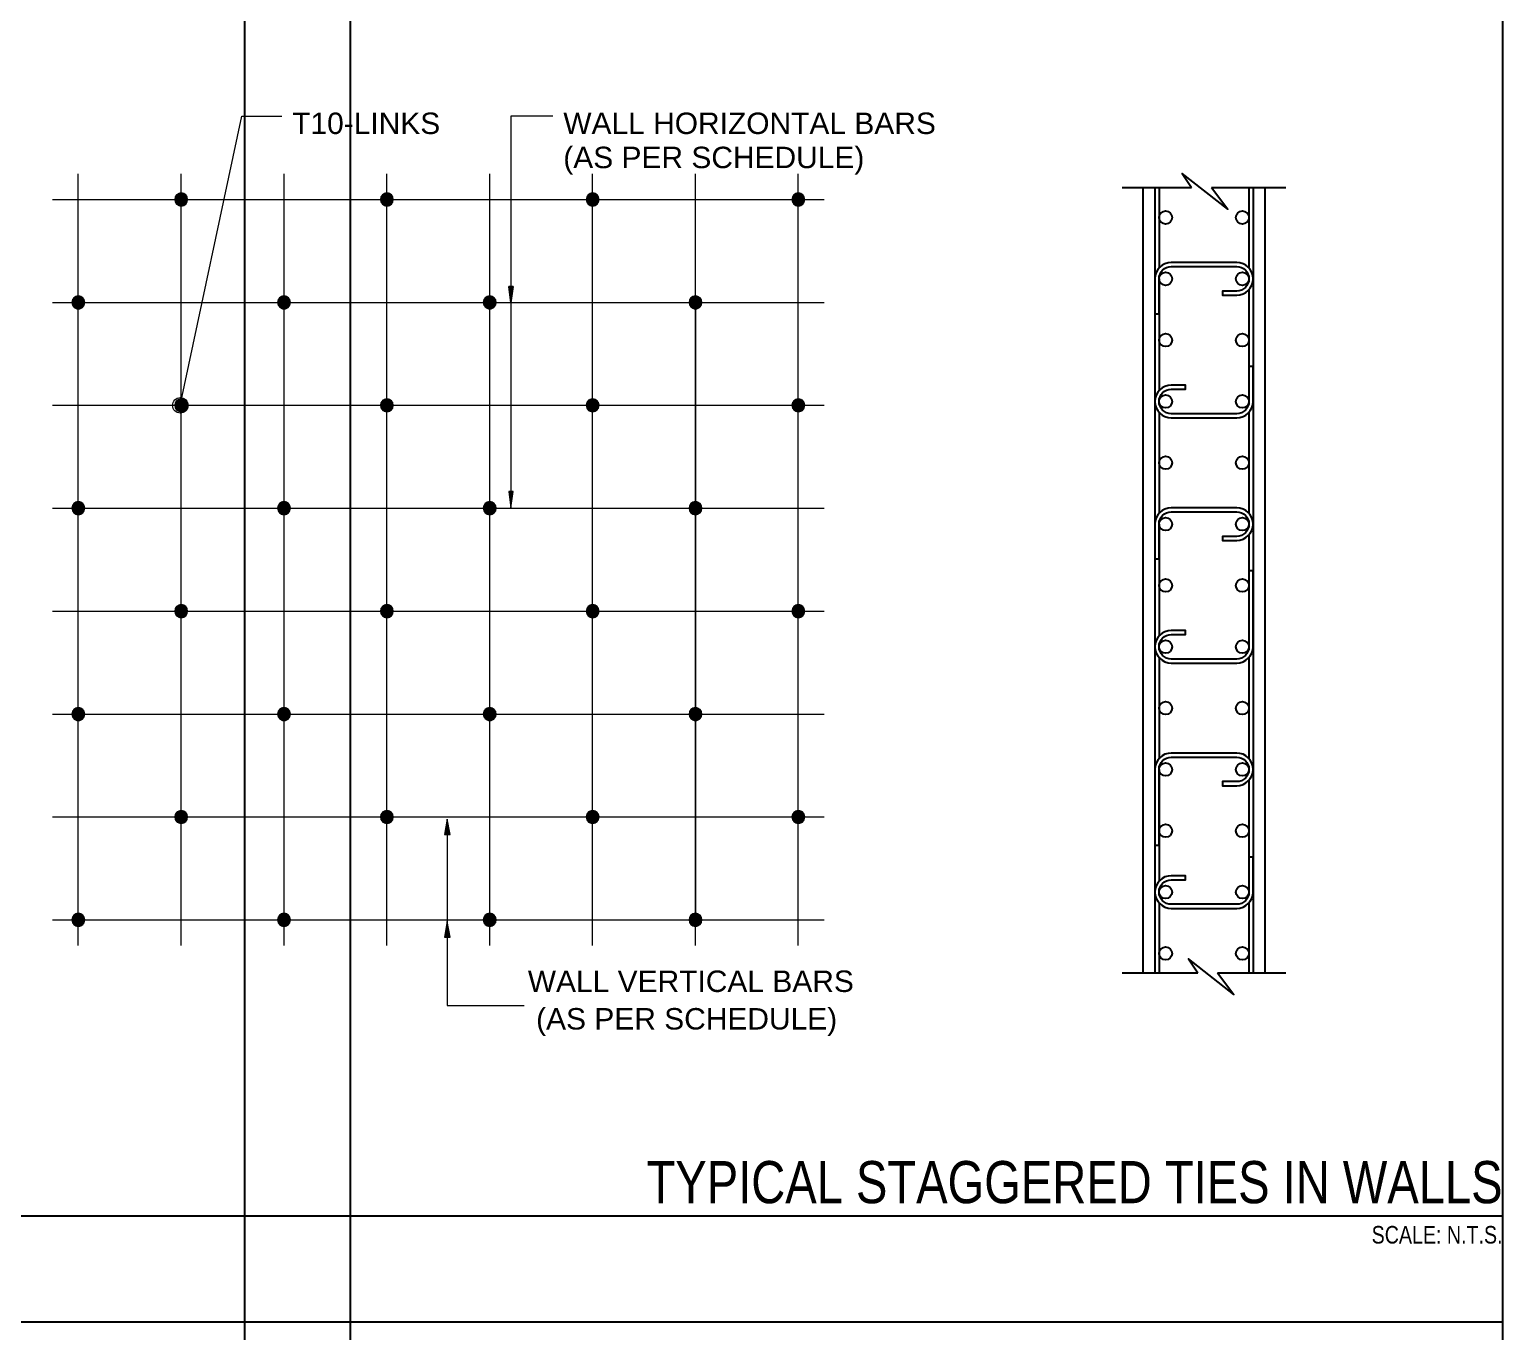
# Model space of a CAD drawing. Header units: millimetres. Extents: x 970 to 89875, y -16050 to 57314.
# Drawn here: x 69005 to 89875, y 2113 to 20550 of the extents above; entities that cross this region are included whole.
import ezdxf

# ---------------------------------------------------------------- set-up
doc = ezdxf.new("R2010")
doc.units = ezdxf.units.MM
doc.linetypes.add('HIDDEN2', pattern=[0.1875, 0.125, -0.0625])
for name, color, linetype, lineweight in [('Detail Items', 7, 'Continuous', 9), ('Text Notes', 7, 'Continuous', 9), ('Thin Lines', 7, 'Continuous', 9)]:
    doc.layers.add(name, color=color, linetype=linetype, lineweight=lineweight)
doc.layers.add('Lines', color=7, linetype='Continuous', lineweight=9, true_color=0x00a600)
doc.layers.add('NPLT-JLA', color=193, linetype='Continuous', plot=False)
for name, color, linetype in [('S-brkline-8', 8, 'Continuous'), ('S-col-hid', 12, 'HIDDEN2'), ('S-G-TEXT', 3, 'Continuous'), ('S-G-TITL', 7, 'Continuous'), ('S-G-TITLREF', 4, 'Continuous'), ('S-LINKS', 3, 'Continuous'), ('S-LOCI-REBAR-1', 4, 'Continuous')]:
    doc.layers.add(name, color=color, linetype=linetype)
doc.styles.add('ARIAL', font='arial.ttf', dxfattribs={"width": 0.8})
doc.styles.add('Arial_1', font='arial.ttf', dxfattribs={"height": 250})

# ---------------------------------------------------------------- blocks, each defined once
blk = doc.blocks.new('A$C5f1a55ea')
at = {"layer": 'Detail Items', "lineweight": 5}
for points in [[(20873, -4111), (20933, -4082), (20974, -4029), (20989, -3964), (20974, -3899), (20933, -3847), (20873, -3818), (20806, -3818), (20746, -3847), (20704, -3899), (20689, -3964), (20704, -4029), (20746, -4082), (20806, -4111)], [(25673, -4111), (25733, -4082), (25774, -4029), (25789, -3964), (25774, -3899), (25733, -3847), (25673, -3818), (25606, -3818), (25546, -3847), (25504, -3899), (25489, -3964), (25504, -4029), (25546, -4082), (25606, -4111)], [(30473, -4111), (30533, -4082), (30574, -4029), (30589, -3964), (30574, -3899), (30533, -3847), (30473, -3818), (30406, -3818), (30346, -3847), (30304, -3899), (30289, -3964), (30304, -4029), (30346, -4082), (30406, -4111)], [(35273, -4111), (35333, -4082), (35374, -4029), (35389, -3964), (35374, -3899), (35333, -3847), (35273, -3818), (35206, -3818), (35146, -3847), (35104, -3899), (35089, -3964), (35104, -4029), (35146, -4082), (35206, -4111)], [(28532, -6373), (28582, -5992), (28481, -5992)], [(18406, -6511), (18473, -6511), (18533, -6482), (18574, -6429), (18589, -6364), (18574, -6299), (18533, -6247), (18473, -6218), (18406, -6218), (18346, -6247), (18304, -6299), (18289, -6364), (18304, -6429), (18346, -6482)], [(23273, -6511), (23333, -6482), (23374, -6429), (23389, -6364), (23374, -6299), (23333, -6247), (23273, -6218), (23206, -6218), (23146, -6247), (23104, -6299), (23089, -6364), (23104, -6429), (23146, -6482), (23206, -6511)], [(28073, -6511), (28133, -6482), (28174, -6429), (28189, -6364), (28174, -6299), (28133, -6247), (28073, -6218), (28006, -6218), (27946, -6247), (27904, -6299), (27889, -6364), (27904, -6429), (27946, -6482), (28006, -6511)], [(32873, -6511), (32933, -6482), (32974, -6429), (32989, -6364), (32974, -6299), (32933, -6247), (32873, -6218), (32806, -6218), (32746, -6247), (32704, -6299), (32689, -6364), (32704, -6429), (32746, -6482), (32806, -6511)], [(20873, -8911), (20933, -8882), (20974, -8829), (20989, -8764), (20974, -8699), (20933, -8647), (20873, -8618), (20806, -8618), (20746, -8647), (20704, -8699), (20689, -8764), (20704, -8829), (20746, -8882), (20806, -8911)], [(25673, -8911), (25733, -8882), (25774, -8829), (25789, -8764), (25774, -8699), (25733, -8647), (25673, -8618), (25606, -8618), (25546, -8647), (25504, -8699), (25489, -8764), (25504, -8829), (25546, -8882), (25606, -8911)], [(30406, -8911), (30473, -8911), (30533, -8882), (30574, -8829), (30589, -8764), (30574, -8699), (30533, -8647), (30473, -8618), (30406, -8618), (30346, -8647), (30304, -8699), (30289, -8764), (30304, -8829), (30346, -8882)], [(35273, -8911), (35333, -8882), (35374, -8829), (35389, -8764), (35374, -8699), (35333, -8647), (35273, -8618), (35206, -8618), (35146, -8647), (35104, -8699), (35089, -8764), (35104, -8829), (35146, -8882), (35206, -8911)], [(28532, -11152), (28582, -10771), (28481, -10771)], [(18473, -11311), (18533, -11282), (18574, -11229), (18589, -11164), (18574, -11099), (18533, -11047), (18473, -11018), (18406, -11018), (18346, -11047), (18304, -11099), (18289, -11164), (18304, -11229), (18346, -11282), (18406, -11311)], [(23206, -11311), (23273, -11311), (23333, -11282), (23374, -11229), (23389, -11164), (23374, -11099), (23333, -11047), (23273, -11018), (23206, -11018), (23146, -11047), (23104, -11099), (23089, -11164), (23104, -11229), (23146, -11282)], [(28073, -11311), (28133, -11282), (28174, -11229), (28189, -11164), (28174, -11099), (28133, -11047), (28073, -11018), (28006, -11018), (27946, -11047), (27904, -11099), (27889, -11164), (27904, -11229), (27946, -11282), (28006, -11311)], [(32873, -11311), (32933, -11282), (32974, -11229), (32989, -11164), (32974, -11099), (32933, -11047), (32873, -11018), (32806, -11018), (32746, -11047), (32704, -11099), (32689, -11164), (32704, -11229), (32746, -11282), (32806, -11311)], [(20873, -13711), (20933, -13682), (20974, -13629), (20989, -13564), (20974, -13499), (20933, -13447), (20873, -13418), (20806, -13418), (20746, -13447), (20704, -13499), (20689, -13564), (20704, -13629), (20746, -13682), (20806, -13711)], [(25673, -13711), (25733, -13682), (25774, -13629), (25789, -13564), (25774, -13499), (25733, -13447), (25673, -13418), (25606, -13418), (25546, -13447), (25504, -13499), (25489, -13564), (25504, -13629), (25546, -13682), (25606, -13711)], [(30473, -13711), (30533, -13682), (30574, -13629), (30589, -13564), (30574, -13499), (30533, -13447), (30473, -13418), (30406, -13418), (30346, -13447), (30304, -13499), (30289, -13564), (30304, -13629), (30346, -13682), (30406, -13711)], [(35273, -13711), (35333, -13682), (35374, -13629), (35389, -13564), (35374, -13499), (35333, -13447), (35273, -13418), (35206, -13418), (35146, -13447), (35104, -13499), (35089, -13564), (35104, -13629), (35146, -13682), (35206, -13711)], [(18406, -16111), (18473, -16111), (18533, -16082), (18574, -16029), (18589, -15964), (18574, -15899), (18533, -15847), (18473, -15818), (18406, -15818), (18346, -15847), (18304, -15899), (18289, -15964), (18304, -16029), (18346, -16082)], [(23206, -16111), (23273, -16111), (23333, -16082), (23374, -16029), (23389, -15964), (23374, -15899), (23333, -15847), (23273, -15818), (23206, -15818), (23146, -15847), (23104, -15899), (23089, -15964), (23104, -16029), (23146, -16082)], [(28073, -16111), (28133, -16082), (28174, -16029), (28189, -15964), (28174, -15899), (28133, -15847), (28073, -15818), (28006, -15818), (27946, -15847), (27904, -15899), (27889, -15964), (27904, -16029), (27946, -16082), (28006, -16111)], [(32873, -16111), (32933, -16082), (32974, -16029), (32989, -15964), (32974, -15899), (32933, -15847), (32873, -15818), (32806, -15818), (32746, -15847), (32704, -15899), (32689, -15964), (32704, -16029), (32746, -16082), (32806, -16111)], [(20806, -18511), (20873, -18511), (20933, -18482), (20974, -18429), (20989, -18364), (20974, -18299), (20933, -18247), (20873, -18218), (20806, -18218), (20746, -18247), (20704, -18299), (20689, -18364), (20704, -18429), (20746, -18482)], [(25606, -18511), (25673, -18511), (25733, -18482), (25774, -18429), (25789, -18364), (25774, -18299), (25733, -18247), (25673, -18218), (25606, -18218), (25546, -18247), (25504, -18299), (25489, -18364), (25504, -18429), (25546, -18482)], [(27112, -18774), (27048, -18414), (26985, -18774)], [(30406, -18511), (30473, -18511), (30533, -18482), (30574, -18429), (30589, -18364), (30574, -18299), (30533, -18247), (30473, -18218), (30406, -18218), (30346, -18247), (30304, -18299), (30289, -18364), (30304, -18429), (30346, -18482)], [(35273, -18511), (35333, -18482), (35374, -18429), (35389, -18364), (35374, -18299), (35333, -18247), (35273, -18218), (35206, -18218), (35146, -18247), (35104, -18299), (35089, -18364), (35104, -18429), (35146, -18482), (35206, -18511)], [(18473, -20911), (18533, -20882), (18574, -20829), (18589, -20764), (18574, -20699), (18533, -20647), (18473, -20618), (18406, -20618), (18346, -20647), (18304, -20699), (18289, -20764), (18304, -20829), (18346, -20882), (18406, -20911)], [(23273, -20911), (23333, -20882), (23374, -20829), (23389, -20764), (23374, -20699), (23333, -20647), (23273, -20618), (23206, -20618), (23146, -20647), (23104, -20699), (23089, -20764), (23104, -20829), (23146, -20882), (23206, -20911)], [(28073, -20911), (28133, -20882), (28174, -20829), (28189, -20764), (28174, -20699), (28133, -20647), (28073, -20618), (28006, -20618), (27946, -20647), (27904, -20699), (27889, -20764), (27904, -20829), (27946, -20882), (28006, -20911)], [(32873, -20911), (32933, -20882), (32974, -20829), (32989, -20764), (32974, -20699), (32933, -20647), (32873, -20618), (32806, -20618), (32746, -20647), (32704, -20699), (32689, -20764), (32704, -20829), (32746, -20882), (32806, -20911)], [(27112, -21165), (27048, -20805), (26985, -21165)]]:
    blk.add_hatch(color=3, dxfattribs=at).paths.add_polyline_path(points)
at = {"layer": 'Lines', "color": 3, "lineweight": 5}
for p, q in [((20819, -8766), (22257, -2018)), ((22257, -2018), (23185, -2018)), ((29511, -2018), (28532, -2018)), ((28532, -2018), (28532, -11152)), ((18439, -6218), (18439, -3364)), ((20839, -3818), (20839, -3364)), ((23239, -6218), (23239, -3364)), ((25639, -3818), (25639, -3364)), ((28039, -6218), (28039, -3364)), ((30439, -3818), (30439, -3364)), ((32839, -6218), (32839, -3364)), ((35239, -3818), (35239, -3364)), ((17839, -3964), (20689, -3964)), ((20704, -3899), (20689, -3964)), ((20689, -3964), (20704, -4029)), ((20746, -3847), (20704, -3899)), ((20704, -4029), (20746, -4082)), ((20806, -3818), (20746, -3847)), ((20746, -4082), (20806, -4111)), ((20873, -3818), (20806, -3818)), ((20806, -4111), (20873, -4111)), ((20839, -8618), (20839, -4111)), ((20933, -3847), (20873, -3818)), ((20873, -4111), (20933, -4082)), ((20974, -3899), (20933, -3847)), ((20933, -4082), (20974, -4029)), ((20989, -3964), (20974, -3899)), ((20974, -4029), (20989, -3964)), ((20989, -3964), (25489, -3964)), ((25504, -3899), (25489, -3964)), ((25489, -3964), (25504, -4029)), ((25546, -3847), (25504, -3899)), ((25504, -4029), (25546, -4082)), ((25606, -3818), (25546, -3847)), ((25546, -4082), (25606, -4111)), ((25673, -3818), (25606, -3818)), ((25606, -4111), (25673, -4111)), ((25639, -8618), (25639, -4111)), ((25733, -3847), (25673, -3818)), ((25673, -4111), (25733, -4082)), ((25774, -3899), (25733, -3847)), ((25733, -4082), (25774, -4029)), ((25789, -3964), (25774, -3899)), ((25774, -4029), (25789, -3964)), ((25789, -3964), (30289, -3964)), ((30304, -3899), (30289, -3964)), ((30289, -3964), (30304, -4029)), ((30346, -3847), (30304, -3899)), ((30304, -4029), (30346, -4082)), ((30406, -3818), (30346, -3847)), ((30346, -4082), (30406, -4111)), ((30473, -3818), (30406, -3818)), ((30406, -4111), (30473, -4111)), ((30439, -8618), (30439, -4111)), ((30533, -3847), (30473, -3818)), ((30473, -4111), (30533, -4082)), ((30574, -3899), (30533, -3847)), ((30533, -4082), (30574, -4029)), ((30589, -3964), (30574, -3899)), ((30574, -4029), (30589, -3964)), ((30589, -3964), (35089, -3964)), ((35104, -3899), (35089, -3964)), ((35089, -3964), (35104, -4029)), ((35146, -3847), (35104, -3899)), ((35104, -4029), (35146, -4082)), ((35206, -3818), (35146, -3847)), ((35146, -4082), (35206, -4111)), ((35273, -3818), (35206, -3818)), ((35206, -4111), (35273, -4111)), ((35239, -8618), (35239, -4111)), ((35333, -3847), (35273, -3818)), ((35273, -4111), (35333, -4082)), ((35374, -3899), (35333, -3847)), ((35333, -4082), (35374, -4029)), ((35389, -3964), (35374, -3899)), ((35374, -4029), (35389, -3964)), ((35389, -3964), (35839, -3964)), ((28532, -6373), (28481, -5992)), ((28481, -5992), (28582, -5992)), ((28582, -5992), (28481, -5992)), ((28481, -5992), (28532, -6373)), ((28582, -5992), (28532, -6373)), ((28532, -6373), (28582, -5992)), ((17839, -6364), (18289, -6364)), ((18304, -6299), (18289, -6364)), ((18289, -6364), (18304, -6429)), ((18346, -6247), (18304, -6299)), ((18304, -6429), (18346, -6482)), ((18406, -6218), (18346, -6247)), ((18346, -6482), (18406, -6511)), ((18473, -6218), (18406, -6218)), ((18406, -6511), (18473, -6511)), ((18439, -11018), (18439, -6511)), ((18533, -6247), (18473, -6218)), ((18473, -6511), (18533, -6482)), ((18574, -6299), (18533, -6247)), ((18533, -6482), (18574, -6429)), ((18589, -6364), (18574, -6299)), ((18574, -6429), (18589, -6364)), ((18589, -6364), (23089, -6364)), ((23104, -6299), (23089, -6364)), ((23089, -6364), (23104, -6429)), ((23146, -6247), (23104, -6299)), ((23104, -6429), (23146, -6482)), ((23206, -6218), (23146, -6247)), ((23146, -6482), (23206, -6511)), ((23273, -6218), (23206, -6218)), ((23206, -6511), (23273, -6511)), ((23239, -11018), (23239, -6511)), ((23333, -6247), (23273, -6218)), ((23273, -6511), (23333, -6482)), ((23374, -6299), (23333, -6247)), ((23333, -6482), (23374, -6429)), ((23389, -6364), (23374, -6299)), ((23374, -6429), (23389, -6364)), ((23389, -6364), (27889, -6364)), ((27904, -6299), (27889, -6364)), ((27889, -6364), (27904, -6429)), ((27946, -6247), (27904, -6299)), ((27904, -6429), (27946, -6482)), ((28006, -6218), (27946, -6247)), ((27946, -6482), (28006, -6511)), ((28073, -6218), (28006, -6218)), ((28006, -6511), (28073, -6511)), ((28039, -11018), (28039, -6511)), ((28133, -6247), (28073, -6218)), ((28073, -6511), (28133, -6482)), ((28174, -6299), (28133, -6247)), ((28133, -6482), (28174, -6429)), ((28189, -6364), (28174, -6299)), ((28174, -6429), (28189, -6364)), ((28189, -6364), (32689, -6364)), ((32704, -6299), (32689, -6364)), ((32689, -6364), (32704, -6429)), ((32746, -6247), (32704, -6299)), ((32704, -6429), (32746, -6482)), ((32806, -6218), (32746, -6247)), ((32746, -6482), (32806, -6511)), ((32873, -6218), (32806, -6218)), ((32806, -6511), (32873, -6511)), ((32839, -6511), (32839, -11018)), ((32839, -11018), (32839, -6511)), ((32933, -6247), (32873, -6218)), ((32873, -6511), (32933, -6482)), ((32974, -6299), (32933, -6247)), ((32933, -6482), (32974, -6429)), ((32989, -6364), (32974, -6299)), ((32974, -6429), (32989, -6364)), ((32989, -6364), (35839, -6364)), ((17839, -8764), (20689, -8764)), ((20704, -8699), (20689, -8764)), ((20689, -8764), (20704, -8829)), ((20746, -8647), (20704, -8699)), ((20704, -8829), (20746, -8882)), ((20806, -8618), (20746, -8647)), ((20746, -8882), (20806, -8911)), ((20873, -8618), (20806, -8618)), ((20806, -8911), (20873, -8911)), ((20839, -13418), (20839, -8911)), ((20933, -8647), (20873, -8618)), ((20873, -8911), (20933, -8882)), ((20974, -8699), (20933, -8647)), ((20933, -8882), (20974, -8829)), ((20989, -8764), (20974, -8699)), ((20974, -8829), (20989, -8764)), ((20989, -8764), (25489, -8764)), ((25504, -8699), (25489, -8764)), ((25489, -8764), (25504, -8829)), ((25546, -8647), (25504, -8699)), ((25504, -8829), (25546, -8882)), ((25606, -8618), (25546, -8647)), ((25546, -8882), (25606, -8911)), ((25673, -8618), (25606, -8618)), ((25606, -8911), (25673, -8911)), ((25639, -13418), (25639, -8911)), ((25733, -8647), (25673, -8618)), ((25673, -8911), (25733, -8882)), ((25774, -8699), (25733, -8647)), ((25733, -8882), (25774, -8829)), ((25789, -8764), (25774, -8699)), ((25774, -8829), (25789, -8764)), ((25789, -8764), (30289, -8764)), ((30304, -8699), (30289, -8764)), ((30289, -8764), (30304, -8829)), ((30346, -8647), (30304, -8699)), ((30304, -8829), (30346, -8882)), ((30406, -8618), (30346, -8647)), ((30346, -8882), (30406, -8911)), ((30473, -8618), (30406, -8618)), ((30406, -8911), (30473, -8911)), ((30439, -13418), (30439, -8911)), ((30533, -8647), (30473, -8618)), ((30473, -8911), (30533, -8882)), ((30574, -8699), (30533, -8647)), ((30533, -8882), (30574, -8829)), ((30589, -8764), (30574, -8699)), ((30574, -8829), (30589, -8764)), ((30589, -8764), (35089, -8764)), ((35104, -8699), (35089, -8764)), ((35089, -8764), (35104, -8829)), ((35146, -8647), (35104, -8699)), ((35104, -8829), (35146, -8882)), ((35206, -8618), (35146, -8647)), ((35146, -8882), (35206, -8911)), ((35273, -8618), (35206, -8618)), ((35206, -8911), (35273, -8911)), ((35239, -13418), (35239, -8911)), ((35333, -8647), (35273, -8618)), ((35273, -8911), (35333, -8882)), ((35374, -8699), (35333, -8647)), ((35333, -8882), (35374, -8829)), ((35389, -8764), (35374, -8699)), ((35374, -8829), (35389, -8764)), ((35389, -8764), (35839, -8764)), ((28582, -10771), (28481, -10771)), ((28481, -10771), (28532, -11152)), ((28582, -10771), (28481, -10771)), ((28481, -10771), (28532, -11152)), ((28532, -11152), (28582, -10771)), ((28532, -11152), (28582, -10771)), ((17839, -11164), (18289, -11164)), ((18304, -11099), (18289, -11164)), ((18289, -11164), (18304, -11229)), ((18346, -11047), (18304, -11099)), ((18304, -11229), (18346, -11282)), ((18406, -11018), (18346, -11047)), ((18346, -11282), (18406, -11311)), ((18473, -11018), (18406, -11018)), ((18406, -11311), (18473, -11311)), ((18439, -15818), (18439, -11311)), ((18533, -11047), (18473, -11018)), ((18473, -11311), (18533, -11282)), ((18574, -11099), (18533, -11047)), ((18533, -11282), (18574, -11229)), ((18589, -11164), (18574, -11099)), ((18574, -11229), (18589, -11164)), ((18589, -11164), (23089, -11164)), ((23104, -11099), (23089, -11164)), ((23089, -11164), (23104, -11229)), ((23146, -11047), (23104, -11099)), ((23104, -11229), (23146, -11282)), ((23206, -11018), (23146, -11047)), ((23146, -11282), (23206, -11311)), ((23273, -11018), (23206, -11018)), ((23206, -11311), (23273, -11311)), ((23239, -15818), (23239, -11311)), ((23333, -11047), (23273, -11018)), ((23273, -11311), (23333, -11282)), ((23374, -11099), (23333, -11047)), ((23333, -11282), (23374, -11229)), ((23389, -11164), (23374, -11099)), ((23374, -11229), (23389, -11164)), ((23389, -11164), (27889, -11164)), ((27904, -11099), (27889, -11164)), ((27889, -11164), (27904, -11229)), ((27946, -11047), (27904, -11099)), ((27904, -11229), (27946, -11282)), ((28006, -11018), (27946, -11047)), ((27946, -11282), (28006, -11311)), ((28073, -11018), (28006, -11018)), ((28006, -11311), (28073, -11311)), ((28039, -15818), (28039, -11311)), ((28133, -11047), (28073, -11018)), ((28073, -11311), (28133, -11282)), ((28174, -11099), (28133, -11047)), ((28133, -11282), (28174, -11229)), ((28189, -11164), (28174, -11099)), ((28174, -11229), (28189, -11164)), ((28189, -11164), (32689, -11164)), ((32704, -11099), (32689, -11164)), ((32689, -11164), (32704, -11229)), ((32746, -11047), (32704, -11099)), ((32704, -11229), (32746, -11282)), ((32806, -11018), (32746, -11047)), ((32746, -11282), (32806, -11311)), ((32873, -11018), (32806, -11018)), ((32806, -11311), (32873, -11311)), ((32839, -11311), (32839, -15818)), ((32839, -15818), (32839, -11311)), ((32933, -11047), (32873, -11018)), ((32873, -11311), (32933, -11282)), ((32974, -11099), (32933, -11047)), ((32933, -11282), (32974, -11229)), ((32989, -11164), (32974, -11099)), ((32974, -11229), (32989, -11164)), ((32989, -11164), (35839, -11164)), ((17839, -13564), (20689, -13564)), ((20704, -13499), (20689, -13564)), ((20689, -13564), (20704, -13629)), ((20746, -13447), (20704, -13499)), ((20704, -13629), (20746, -13682)), ((20806, -13418), (20746, -13447)), ((20746, -13682), (20806, -13711)), ((20873, -13418), (20806, -13418)), ((20806, -13711), (20873, -13711)), ((20839, -18218), (20839, -13711)), ((20933, -13447), (20873, -13418)), ((20873, -13711), (20933, -13682)), ((20974, -13499), (20933, -13447)), ((20933, -13682), (20974, -13629)), ((20989, -13564), (20974, -13499)), ((20974, -13629), (20989, -13564)), ((20989, -13564), (25489, -13564)), ((25504, -13499), (25489, -13564)), ((25489, -13564), (25504, -13629)), ((25546, -13447), (25504, -13499)), ((25504, -13629), (25546, -13682)), ((25606, -13418), (25546, -13447)), ((25546, -13682), (25606, -13711)), ((25673, -13418), (25606, -13418)), ((25606, -13711), (25673, -13711)), ((25639, -18218), (25639, -13711)), ((25733, -13447), (25673, -13418)), ((25673, -13711), (25733, -13682)), ((25774, -13499), (25733, -13447)), ((25733, -13682), (25774, -13629)), ((25789, -13564), (25774, -13499)), ((25774, -13629), (25789, -13564)), ((25789, -13564), (30289, -13564)), ((30304, -13499), (30289, -13564)), ((30289, -13564), (30304, -13629)), ((30346, -13447), (30304, -13499)), ((30304, -13629), (30346, -13682)), ((30406, -13418), (30346, -13447)), ((30346, -13682), (30406, -13711)), ((30473, -13418), (30406, -13418)), ((30406, -13711), (30473, -13711)), ((30439, -18218), (30439, -13711)), ((30533, -13447), (30473, -13418)), ((30473, -13711), (30533, -13682)), ((30574, -13499), (30533, -13447)), ((30533, -13682), (30574, -13629)), ((30589, -13564), (30574, -13499)), ((30574, -13629), (30589, -13564)), ((30589, -13564), (35089, -13564)), ((35104, -13499), (35089, -13564)), ((35089, -13564), (35104, -13629)), ((35146, -13447), (35104, -13499)), ((35104, -13629), (35146, -13682)), ((35206, -13418), (35146, -13447)), ((35146, -13682), (35206, -13711)), ((35273, -13418), (35206, -13418)), ((35206, -13711), (35273, -13711)), ((35239, -18218), (35239, -13711)), ((35333, -13447), (35273, -13418)), ((35273, -13711), (35333, -13682)), ((35374, -13499), (35333, -13447)), ((35333, -13682), (35374, -13629)), ((35389, -13564), (35374, -13499)), ((35374, -13629), (35389, -13564)), ((35389, -13564), (35839, -13564)), ((17839, -15964), (18289, -15964)), ((18304, -15899), (18289, -15964)), ((18289, -15964), (18304, -16029)), ((18346, -15847), (18304, -15899)), ((18304, -16029), (18346, -16082)), ((18406, -15818), (18346, -15847)), ((18346, -16082), (18406, -16111)), ((18473, -15818), (18406, -15818)), ((18406, -16111), (18473, -16111)), ((18439, -20618), (18439, -16111)), ((18533, -15847), (18473, -15818)), ((18473, -16111), (18533, -16082)), ((18574, -15899), (18533, -15847)), ((18533, -16082), (18574, -16029)), ((18589, -15964), (18574, -15899)), ((18574, -16029), (18589, -15964)), ((18589, -15964), (23089, -15964)), ((23104, -15899), (23089, -15964)), ((23089, -15964), (23104, -16029)), ((23146, -15847), (23104, -15899)), ((23104, -16029), (23146, -16082)), ((23206, -15818), (23146, -15847)), ((23146, -16082), (23206, -16111)), ((23273, -15818), (23206, -15818)), ((23206, -16111), (23273, -16111)), ((23239, -20618), (23239, -16111)), ((23333, -15847), (23273, -15818)), ((23273, -16111), (23333, -16082)), ((23374, -15899), (23333, -15847)), ((23333, -16082), (23374, -16029)), ((23389, -15964), (23374, -15899)), ((23374, -16029), (23389, -15964)), ((23389, -15964), (27889, -15964)), ((27904, -15899), (27889, -15964)), ((27889, -15964), (27904, -16029)), ((27946, -15847), (27904, -15899)), ((27904, -16029), (27946, -16082)), ((28006, -15818), (27946, -15847)), ((27946, -16082), (28006, -16111)), ((28073, -15818), (28006, -15818)), ((28006, -16111), (28073, -16111)), ((28039, -20618), (28039, -16111)), ((28133, -15847), (28073, -15818)), ((28073, -16111), (28133, -16082)), ((28174, -15899), (28133, -15847)), ((28133, -16082), (28174, -16029)), ((28189, -15964), (28174, -15899)), ((28174, -16029), (28189, -15964)), ((28189, -15964), (32689, -15964)), ((32704, -15899), (32689, -15964)), ((32689, -15964), (32704, -16029)), ((32746, -15847), (32704, -15899)), ((32704, -16029), (32746, -16082)), ((32806, -15818), (32746, -15847)), ((32746, -16082), (32806, -16111)), ((32873, -15818), (32806, -15818)), ((32806, -16111), (32873, -16111)), ((32839, -16111), (32839, -20618)), ((32839, -20618), (32839, -16111)), ((32933, -15847), (32873, -15818)), ((32873, -16111), (32933, -16082)), ((32974, -15899), (32933, -15847)), ((32933, -16082), (32974, -16029)), ((32989, -15964), (32974, -15899)), ((32974, -16029), (32989, -15964)), ((32989, -15964), (35839, -15964)), ((17839, -18364), (20689, -18364)), ((20704, -18299), (20689, -18364)), ((20689, -18364), (20704, -18429)), ((20746, -18247), (20704, -18299)), ((20704, -18429), (20746, -18482)), ((20806, -18218), (20746, -18247)), ((20746, -18482), (20806, -18511)), ((20873, -18218), (20806, -18218)), ((20806, -18511), (20873, -18511)), ((20839, -21364), (20839, -18511)), ((20933, -18247), (20873, -18218)), ((20873, -18511), (20933, -18482)), ((20974, -18299), (20933, -18247)), ((20933, -18482), (20974, -18429)), ((20989, -18364), (20974, -18299)), ((20974, -18429), (20989, -18364)), ((20989, -18364), (25489, -18364)), ((25504, -18299), (25489, -18364)), ((25489, -18364), (25504, -18429)), ((25546, -18247), (25504, -18299)), ((25504, -18429), (25546, -18482)), ((25606, -18218), (25546, -18247)), ((25546, -18482), (25606, -18511)), ((25673, -18218), (25606, -18218)), ((25606, -18511), (25673, -18511)), ((25639, -21364), (25639, -18511)), ((25733, -18247), (25673, -18218)), ((25673, -18511), (25733, -18482)), ((25774, -18299), (25733, -18247)), ((25733, -18482), (25774, -18429)), ((25789, -18364), (25774, -18299)), ((25774, -18429), (25789, -18364)), ((25789, -18364), (30289, -18364)), ((27048, -18414), (26985, -18774)), ((27048, -18414), (26985, -18774)), ((27112, -18774), (27048, -18414)), ((27048, -18414), (27048, -22757)), ((27112, -18774), (27048, -18414)), ((30304, -18299), (30289, -18364)), ((30289, -18364), (30304, -18429)), ((30346, -18247), (30304, -18299)), ((30304, -18429), (30346, -18482)), ((30406, -18218), (30346, -18247)), ((30346, -18482), (30406, -18511)), ((30473, -18218), (30406, -18218)), ((30406, -18511), (30473, -18511)), ((30439, -21364), (30439, -18511)), ((30533, -18247), (30473, -18218)), ((30473, -18511), (30533, -18482)), ((30574, -18299), (30533, -18247)), ((30533, -18482), (30574, -18429)), ((30589, -18364), (30574, -18299)), ((30574, -18429), (30589, -18364)), ((30589, -18364), (35089, -18364)), ((35104, -18299), (35089, -18364)), ((35089, -18364), (35104, -18429)), ((35146, -18247), (35104, -18299)), ((35104, -18429), (35146, -18482)), ((35206, -18218), (35146, -18247)), ((35146, -18482), (35206, -18511)), ((35273, -18218), (35206, -18218)), ((35206, -18511), (35273, -18511)), ((35239, -21364), (35239, -18511)), ((35333, -18247), (35273, -18218)), ((35273, -18511), (35333, -18482)), ((35374, -18299), (35333, -18247)), ((35333, -18482), (35374, -18429)), ((35389, -18364), (35374, -18299)), ((35374, -18429), (35389, -18364)), ((35389, -18364), (35839, -18364)), ((26985, -18774), (27112, -18774)), ((26985, -18774), (27112, -18774)), ((18406, -20618), (18346, -20647)), ((18473, -20618), (18406, -20618)), ((18533, -20647), (18473, -20618)), ((23206, -20618), (23146, -20647)), ((23273, -20618), (23206, -20618)), ((23333, -20647), (23273, -20618)), ((28006, -20618), (27946, -20647)), ((28073, -20618), (28006, -20618)), ((28133, -20647), (28073, -20618)), ((32806, -20618), (32746, -20647)), ((32873, -20618), (32806, -20618)), ((32933, -20647), (32873, -20618)), ((17839, -20764), (18289, -20764)), ((18304, -20699), (18289, -20764)), ((18289, -20764), (18304, -20829)), ((18346, -20647), (18304, -20699)), ((18304, -20829), (18346, -20882)), ((18346, -20882), (18406, -20911)), ((18406, -20911), (18473, -20911)), ((18439, -21364), (18439, -20911)), ((18473, -20911), (18533, -20882)), ((18574, -20699), (18533, -20647)), ((18533, -20882), (18574, -20829)), ((18589, -20764), (18574, -20699)), ((18574, -20829), (18589, -20764)), ((18589, -20764), (23089, -20764)), ((23104, -20699), (23089, -20764)), ((23089, -20764), (23104, -20829)), ((23146, -20647), (23104, -20699)), ((23104, -20829), (23146, -20882)), ((23146, -20882), (23206, -20911)), ((23206, -20911), (23273, -20911)), ((23239, -21364), (23239, -20911)), ((23273, -20911), (23333, -20882)), ((23374, -20699), (23333, -20647)), ((23333, -20882), (23374, -20829)), ((23389, -20764), (23374, -20699)), ((23374, -20829), (23389, -20764)), ((23389, -20764), (27889, -20764)), ((27048, -20805), (26985, -21165)), ((27048, -20805), (26985, -21165)), ((27112, -21165), (27048, -20805)), ((27112, -21165), (27048, -20805)), ((27904, -20699), (27889, -20764)), ((27889, -20764), (27904, -20829)), ((27946, -20647), (27904, -20699)), ((27904, -20829), (27946, -20882)), ((27946, -20882), (28006, -20911)), ((28006, -20911), (28073, -20911)), ((28039, -21364), (28039, -20911)), ((28073, -20911), (28133, -20882)), ((28174, -20699), (28133, -20647)), ((28133, -20882), (28174, -20829)), ((28189, -20764), (28174, -20699)), ((28174, -20829), (28189, -20764)), ((28189, -20764), (32689, -20764)), ((32704, -20699), (32689, -20764)), ((32689, -20764), (32704, -20829)), ((32746, -20647), (32704, -20699)), ((32704, -20829), (32746, -20882)), ((32746, -20882), (32806, -20911)), ((32806, -20911), (32873, -20911)), ((32839, -21364), (32839, -20911)), ((32873, -20911), (32933, -20882)), ((32974, -20699), (32933, -20647)), ((32933, -20882), (32974, -20829)), ((32989, -20764), (32974, -20699)), ((32974, -20829), (32989, -20764)), ((32989, -20764), (35839, -20764)), ((26985, -21165), (27112, -21165)), ((26985, -21165), (27112, -21165)), ((27048, -22757), (28843, -22757))]:
    blk.add_line(p, q, dxfattribs=at)
blk.add_circle((20819, -8766), 180, dxfattribs=at)
for centre, start, end in [((20839, -3964), 0, 180), ((20839, -3964), 180, 0), ((25639, -3964), 0, 180), ((25639, -3964), 180, 0), ((30439, -3964), 0, 180), ((30439, -3964), 180, 0), ((35239, -3964), 0, 180), ((35239, -3964), 180, 0), ((18439, -6364), 0, 180), ((18439, -6364), 180, 0), ((23239, -6364), 0, 180), ((23239, -6364), 180, 0), ((28039, -6364), 0, 180), ((28039, -6364), 180, 0), ((32839, -6364), 0, 180), ((32839, -6364), 180, 0), ((20839, -8764), 0, 180), ((20839, -8764), 180, 0), ((25639, -8764), 0, 180), ((25639, -8764), 180, 0), ((30439, -8764), 0, 180), ((30439, -8764), 180, 0), ((35239, -8764), 0, 180), ((35239, -8764), 180, 0), ((18439, -11164), 0, 180), ((18439, -11164), 180, 0), ((23239, -11164), 0, 180), ((23239, -11164), 180, 0), ((28039, -11164), 0, 180), ((28039, -11164), 180, 0), ((32839, -11164), 0, 180), ((32839, -11164), 180, 0), ((20839, -13564), 0, 180), ((20839, -13564), 180, 0), ((25639, -13564), 0, 180), ((25639, -13564), 180, 0), ((30439, -13564), 0, 180), ((30439, -13564), 180, 0), ((35239, -13564), 0, 180), ((35239, -13564), 180, 0), ((18439, -15964), 0, 180), ((18439, -15964), 180, 0), ((23239, -15964), 0, 180), ((23239, -15964), 180, 0), ((28039, -15964), 0, 180), ((28039, -15964), 180, 0), ((32839, -15964), 0, 180), ((32839, -15964), 180, 0), ((20839, -18364), 0, 180), ((25639, -18364), 0, 180), ((30439, -18364), 0, 180), ((35239, -18364), 0, 180), ((20839, -18364), 180, 0), ((25639, -18364), 180, 0), ((30439, -18364), 180, 0), ((35239, -18364), 180, 0), ((18439, -20764), 0, 180), ((23239, -20764), 0, 180), ((28039, -20764), 0, 180), ((32839, -20764), 0, 180), ((18439, -20764), 180, 0), ((23239, -20764), 180, 0), ((28039, -20764), 180, 0), ((32839, -20764), 180, 0)]:
    blk.add_arc(centre, 150, start, end, dxfattribs=at)
at = {"layer": 'Thin Lines', "color": 3}
for p, q in [((20704, -3899), (20689, -3964)), ((20689, -3964), (20704, -4029)), ((20746, -3847), (20704, -3899)), ((20704, -4029), (20746, -4082)), ((20806, -3818), (20746, -3847)), ((20746, -4082), (20806, -4111)), ((20873, -3818), (20806, -3818)), ((20806, -4111), (20873, -4111)), ((20933, -3847), (20873, -3818)), ((20873, -4111), (20933, -4082)), ((20974, -3899), (20933, -3847)), ((20933, -4082), (20974, -4029)), ((20989, -3964), (20974, -3899)), ((20974, -4029), (20989, -3964)), ((25504, -3899), (25489, -3964)), ((25489, -3964), (25504, -4029)), ((25546, -3847), (25504, -3899)), ((25504, -4029), (25546, -4082)), ((25606, -3818), (25546, -3847)), ((25546, -4082), (25606, -4111)), ((25673, -3818), (25606, -3818)), ((25606, -4111), (25673, -4111)), ((25733, -3847), (25673, -3818)), ((25673, -4111), (25733, -4082)), ((25774, -3899), (25733, -3847)), ((25733, -4082), (25774, -4029)), ((25789, -3964), (25774, -3899)), ((25774, -4029), (25789, -3964)), ((30304, -3899), (30289, -3964)), ((30289, -3964), (30304, -4029)), ((30346, -3847), (30304, -3899)), ((30304, -4029), (30346, -4082)), ((30406, -3818), (30346, -3847)), ((30346, -4082), (30406, -4111)), ((30473, -3818), (30406, -3818)), ((30406, -4111), (30473, -4111)), ((30533, -3847), (30473, -3818)), ((30473, -4111), (30533, -4082)), ((30574, -3899), (30533, -3847)), ((30533, -4082), (30574, -4029)), ((30589, -3964), (30574, -3899)), ((30574, -4029), (30589, -3964)), ((35104, -3899), (35089, -3964)), ((35089, -3964), (35104, -4029)), ((35146, -3847), (35104, -3899)), ((35104, -4029), (35146, -4082)), ((35206, -3818), (35146, -3847)), ((35146, -4082), (35206, -4111)), ((35273, -3818), (35206, -3818)), ((35206, -4111), (35273, -4111)), ((35333, -3847), (35273, -3818)), ((35273, -4111), (35333, -4082)), ((35374, -3899), (35333, -3847)), ((35333, -4082), (35374, -4029)), ((35389, -3964), (35374, -3899)), ((35374, -4029), (35389, -3964)), ((28582, -5992), (28481, -5992)), ((28481, -5992), (28532, -6373)), ((28532, -6373), (28582, -5992)), ((18304, -6299), (18289, -6364)), ((18289, -6364), (18304, -6429)), ((18346, -6247), (18304, -6299)), ((18304, -6429), (18346, -6482)), ((18406, -6218), (18346, -6247)), ((18346, -6482), (18406, -6511)), ((18473, -6218), (18406, -6218)), ((18406, -6511), (18473, -6511)), ((18533, -6247), (18473, -6218)), ((18473, -6511), (18533, -6482)), ((18574, -6299), (18533, -6247)), ((18533, -6482), (18574, -6429)), ((18589, -6364), (18574, -6299)), ((18574, -6429), (18589, -6364)), ((23104, -6299), (23089, -6364)), ((23089, -6364), (23104, -6429)), ((23146, -6247), (23104, -6299)), ((23104, -6429), (23146, -6482)), ((23206, -6218), (23146, -6247)), ((23146, -6482), (23206, -6511)), ((23273, -6218), (23206, -6218)), ((23206, -6511), (23273, -6511)), ((23333, -6247), (23273, -6218)), ((23273, -6511), (23333, -6482)), ((23374, -6299), (23333, -6247)), ((23333, -6482), (23374, -6429)), ((23389, -6364), (23374, -6299)), ((23374, -6429), (23389, -6364)), ((27904, -6299), (27889, -6364)), ((27889, -6364), (27904, -6429)), ((27946, -6247), (27904, -6299)), ((27904, -6429), (27946, -6482)), ((28006, -6218), (27946, -6247)), ((27946, -6482), (28006, -6511)), ((28073, -6218), (28006, -6218)), ((28006, -6511), (28073, -6511)), ((28133, -6247), (28073, -6218)), ((28073, -6511), (28133, -6482)), ((28174, -6299), (28133, -6247)), ((28133, -6482), (28174, -6429)), ((28189, -6364), (28174, -6299)), ((28174, -6429), (28189, -6364)), ((32704, -6299), (32689, -6364)), ((32689, -6364), (32704, -6429)), ((32746, -6247), (32704, -6299)), ((32704, -6429), (32746, -6482)), ((32806, -6218), (32746, -6247)), ((32746, -6482), (32806, -6511)), ((32873, -6218), (32806, -6218)), ((32806, -6511), (32873, -6511)), ((32933, -6247), (32873, -6218)), ((32873, -6511), (32933, -6482)), ((32974, -6299), (32933, -6247)), ((32933, -6482), (32974, -6429)), ((32989, -6364), (32974, -6299)), ((32974, -6429), (32989, -6364)), ((20704, -8699), (20689, -8764)), ((20689, -8764), (20704, -8829)), ((20746, -8647), (20704, -8699)), ((20704, -8829), (20746, -8882)), ((20806, -8618), (20746, -8647)), ((20746, -8882), (20806, -8911)), ((20873, -8618), (20806, -8618)), ((20806, -8911), (20873, -8911)), ((20933, -8647), (20873, -8618)), ((20873, -8911), (20933, -8882)), ((20974, -8699), (20933, -8647)), ((20933, -8882), (20974, -8829)), ((20989, -8764), (20974, -8699)), ((20974, -8829), (20989, -8764)), ((25504, -8699), (25489, -8764)), ((25489, -8764), (25504, -8829)), ((25546, -8647), (25504, -8699)), ((25504, -8829), (25546, -8882)), ((25606, -8618), (25546, -8647)), ((25546, -8882), (25606, -8911)), ((25673, -8618), (25606, -8618)), ((25606, -8911), (25673, -8911)), ((25733, -8647), (25673, -8618)), ((25673, -8911), (25733, -8882)), ((25774, -8699), (25733, -8647)), ((25733, -8882), (25774, -8829)), ((25789, -8764), (25774, -8699)), ((25774, -8829), (25789, -8764)), ((30304, -8699), (30289, -8764)), ((30289, -8764), (30304, -8829)), ((30346, -8647), (30304, -8699)), ((30304, -8829), (30346, -8882)), ((30406, -8618), (30346, -8647)), ((30346, -8882), (30406, -8911)), ((30473, -8618), (30406, -8618)), ((30406, -8911), (30473, -8911)), ((30533, -8647), (30473, -8618)), ((30473, -8911), (30533, -8882)), ((30574, -8699), (30533, -8647)), ((30533, -8882), (30574, -8829)), ((30589, -8764), (30574, -8699)), ((30574, -8829), (30589, -8764)), ((35104, -8699), (35089, -8764)), ((35089, -8764), (35104, -8829)), ((35146, -8647), (35104, -8699)), ((35104, -8829), (35146, -8882)), ((35206, -8618), (35146, -8647)), ((35146, -8882), (35206, -8911)), ((35273, -8618), (35206, -8618)), ((35206, -8911), (35273, -8911)), ((35333, -8647), (35273, -8618)), ((35273, -8911), (35333, -8882)), ((35374, -8699), (35333, -8647)), ((35333, -8882), (35374, -8829)), ((35389, -8764), (35374, -8699)), ((35374, -8829), (35389, -8764)), ((28582, -10771), (28481, -10771)), ((28481, -10771), (28532, -11152)), ((28532, -11152), (28582, -10771)), ((18304, -11099), (18289, -11164)), ((18289, -11164), (18304, -11229)), ((18346, -11047), (18304, -11099)), ((18304, -11229), (18346, -11282)), ((18406, -11018), (18346, -11047)), ((18346, -11282), (18406, -11311)), ((18473, -11018), (18406, -11018)), ((18406, -11311), (18473, -11311)), ((18533, -11047), (18473, -11018)), ((18473, -11311), (18533, -11282)), ((18574, -11099), (18533, -11047)), ((18533, -11282), (18574, -11229)), ((18589, -11164), (18574, -11099)), ((18574, -11229), (18589, -11164)), ((23104, -11099), (23089, -11164)), ((23089, -11164), (23104, -11229)), ((23146, -11047), (23104, -11099)), ((23104, -11229), (23146, -11282)), ((23206, -11018), (23146, -11047)), ((23146, -11282), (23206, -11311)), ((23273, -11018), (23206, -11018)), ((23206, -11311), (23273, -11311)), ((23333, -11047), (23273, -11018)), ((23273, -11311), (23333, -11282)), ((23374, -11099), (23333, -11047)), ((23333, -11282), (23374, -11229)), ((23389, -11164), (23374, -11099)), ((23374, -11229), (23389, -11164)), ((27904, -11099), (27889, -11164)), ((27889, -11164), (27904, -11229)), ((27946, -11047), (27904, -11099)), ((27904, -11229), (27946, -11282)), ((28006, -11018), (27946, -11047)), ((27946, -11282), (28006, -11311)), ((28073, -11018), (28006, -11018)), ((28006, -11311), (28073, -11311)), ((28133, -11047), (28073, -11018)), ((28073, -11311), (28133, -11282)), ((28174, -11099), (28133, -11047)), ((28133, -11282), (28174, -11229)), ((28189, -11164), (28174, -11099)), ((28174, -11229), (28189, -11164)), ((32704, -11099), (32689, -11164)), ((32689, -11164), (32704, -11229)), ((32746, -11047), (32704, -11099)), ((32704, -11229), (32746, -11282)), ((32806, -11018), (32746, -11047)), ((32746, -11282), (32806, -11311)), ((32873, -11018), (32806, -11018)), ((32806, -11311), (32873, -11311)), ((32933, -11047), (32873, -11018)), ((32873, -11311), (32933, -11282)), ((32974, -11099), (32933, -11047)), ((32933, -11282), (32974, -11229)), ((32989, -11164), (32974, -11099)), ((32974, -11229), (32989, -11164)), ((20704, -13499), (20689, -13564)), ((20689, -13564), (20704, -13629)), ((20746, -13447), (20704, -13499)), ((20704, -13629), (20746, -13682)), ((20806, -13418), (20746, -13447)), ((20746, -13682), (20806, -13711)), ((20873, -13418), (20806, -13418)), ((20806, -13711), (20873, -13711)), ((20933, -13447), (20873, -13418)), ((20873, -13711), (20933, -13682)), ((20974, -13499), (20933, -13447)), ((20933, -13682), (20974, -13629)), ((20989, -13564), (20974, -13499)), ((20974, -13629), (20989, -13564)), ((25504, -13499), (25489, -13564)), ((25489, -13564), (25504, -13629)), ((25546, -13447), (25504, -13499)), ((25504, -13629), (25546, -13682)), ((25606, -13418), (25546, -13447)), ((25546, -13682), (25606, -13711)), ((25673, -13418), (25606, -13418)), ((25606, -13711), (25673, -13711)), ((25733, -13447), (25673, -13418)), ((25673, -13711), (25733, -13682)), ((25774, -13499), (25733, -13447)), ((25733, -13682), (25774, -13629)), ((25789, -13564), (25774, -13499)), ((25774, -13629), (25789, -13564)), ((30304, -13499), (30289, -13564)), ((30289, -13564), (30304, -13629)), ((30346, -13447), (30304, -13499)), ((30304, -13629), (30346, -13682)), ((30406, -13418), (30346, -13447)), ((30346, -13682), (30406, -13711)), ((30473, -13418), (30406, -13418)), ((30406, -13711), (30473, -13711)), ((30533, -13447), (30473, -13418)), ((30473, -13711), (30533, -13682)), ((30574, -13499), (30533, -13447)), ((30533, -13682), (30574, -13629)), ((30589, -13564), (30574, -13499)), ((30574, -13629), (30589, -13564)), ((35104, -13499), (35089, -13564)), ((35089, -13564), (35104, -13629)), ((35146, -13447), (35104, -13499)), ((35104, -13629), (35146, -13682)), ((35206, -13418), (35146, -13447)), ((35146, -13682), (35206, -13711)), ((35273, -13418), (35206, -13418)), ((35206, -13711), (35273, -13711)), ((35333, -13447), (35273, -13418)), ((35273, -13711), (35333, -13682)), ((35374, -13499), (35333, -13447)), ((35333, -13682), (35374, -13629)), ((35389, -13564), (35374, -13499)), ((35374, -13629), (35389, -13564)), ((18304, -15899), (18289, -15964)), ((18289, -15964), (18304, -16029)), ((18346, -15847), (18304, -15899)), ((18304, -16029), (18346, -16082)), ((18406, -15818), (18346, -15847)), ((18346, -16082), (18406, -16111)), ((18473, -15818), (18406, -15818)), ((18406, -16111), (18473, -16111)), ((18533, -15847), (18473, -15818)), ((18473, -16111), (18533, -16082)), ((18574, -15899), (18533, -15847)), ((18533, -16082), (18574, -16029)), ((18589, -15964), (18574, -15899)), ((18574, -16029), (18589, -15964)), ((23104, -15899), (23089, -15964)), ((23089, -15964), (23104, -16029)), ((23146, -15847), (23104, -15899)), ((23104, -16029), (23146, -16082)), ((23206, -15818), (23146, -15847)), ((23146, -16082), (23206, -16111)), ((23273, -15818), (23206, -15818)), ((23206, -16111), (23273, -16111)), ((23333, -15847), (23273, -15818)), ((23273, -16111), (23333, -16082)), ((23374, -15899), (23333, -15847)), ((23333, -16082), (23374, -16029)), ((23389, -15964), (23374, -15899)), ((23374, -16029), (23389, -15964)), ((27904, -15899), (27889, -15964)), ((27889, -15964), (27904, -16029)), ((27946, -15847), (27904, -15899)), ((27904, -16029), (27946, -16082)), ((28006, -15818), (27946, -15847)), ((27946, -16082), (28006, -16111)), ((28073, -15818), (28006, -15818)), ((28006, -16111), (28073, -16111)), ((28133, -15847), (28073, -15818)), ((28073, -16111), (28133, -16082)), ((28174, -15899), (28133, -15847)), ((28133, -16082), (28174, -16029)), ((28189, -15964), (28174, -15899)), ((28174, -16029), (28189, -15964)), ((32704, -15899), (32689, -15964)), ((32689, -15964), (32704, -16029)), ((32746, -15847), (32704, -15899)), ((32704, -16029), (32746, -16082)), ((32806, -15818), (32746, -15847)), ((32746, -16082), (32806, -16111)), ((32873, -15818), (32806, -15818)), ((32806, -16111), (32873, -16111)), ((32933, -15847), (32873, -15818)), ((32873, -16111), (32933, -16082)), ((32974, -15899), (32933, -15847)), ((32933, -16082), (32974, -16029)), ((32989, -15964), (32974, -15899)), ((32974, -16029), (32989, -15964)), ((20704, -18299), (20689, -18364)), ((20689, -18364), (20704, -18429)), ((20746, -18247), (20704, -18299)), ((20704, -18429), (20746, -18482)), ((20806, -18218), (20746, -18247)), ((20746, -18482), (20806, -18511)), ((20873, -18218), (20806, -18218)), ((20806, -18511), (20873, -18511)), ((20933, -18247), (20873, -18218)), ((20873, -18511), (20933, -18482)), ((20974, -18299), (20933, -18247)), ((20933, -18482), (20974, -18429)), ((20989, -18364), (20974, -18299)), ((20974, -18429), (20989, -18364)), ((25504, -18299), (25489, -18364)), ((25489, -18364), (25504, -18429)), ((25546, -18247), (25504, -18299)), ((25504, -18429), (25546, -18482)), ((25606, -18218), (25546, -18247)), ((25546, -18482), (25606, -18511)), ((25673, -18218), (25606, -18218)), ((25606, -18511), (25673, -18511)), ((25733, -18247), (25673, -18218)), ((25673, -18511), (25733, -18482)), ((25774, -18299), (25733, -18247)), ((25733, -18482), (25774, -18429)), ((25789, -18364), (25774, -18299)), ((25774, -18429), (25789, -18364)), ((27048, -18414), (26985, -18774)), ((27112, -18774), (27048, -18414)), ((30304, -18299), (30289, -18364)), ((30289, -18364), (30304, -18429)), ((30346, -18247), (30304, -18299)), ((30304, -18429), (30346, -18482)), ((30406, -18218), (30346, -18247)), ((30346, -18482), (30406, -18511)), ((30473, -18218), (30406, -18218)), ((30406, -18511), (30473, -18511)), ((30533, -18247), (30473, -18218)), ((30473, -18511), (30533, -18482)), ((30574, -18299), (30533, -18247)), ((30533, -18482), (30574, -18429)), ((30589, -18364), (30574, -18299)), ((30574, -18429), (30589, -18364)), ((35104, -18299), (35089, -18364)), ((35089, -18364), (35104, -18429)), ((35146, -18247), (35104, -18299)), ((35104, -18429), (35146, -18482)), ((35206, -18218), (35146, -18247)), ((35146, -18482), (35206, -18511)), ((35273, -18218), (35206, -18218)), ((35206, -18511), (35273, -18511)), ((35333, -18247), (35273, -18218)), ((35273, -18511), (35333, -18482)), ((35374, -18299), (35333, -18247)), ((35333, -18482), (35374, -18429)), ((35389, -18364), (35374, -18299)), ((35374, -18429), (35389, -18364)), ((26985, -18774), (27112, -18774)), ((18406, -20618), (18346, -20647)), ((18473, -20618), (18406, -20618)), ((18533, -20647), (18473, -20618)), ((23206, -20618), (23146, -20647)), ((23273, -20618), (23206, -20618)), ((23333, -20647), (23273, -20618)), ((28006, -20618), (27946, -20647)), ((28073, -20618), (28006, -20618)), ((28133, -20647), (28073, -20618)), ((32806, -20618), (32746, -20647)), ((32873, -20618), (32806, -20618)), ((32933, -20647), (32873, -20618)), ((18304, -20699), (18289, -20764)), ((18289, -20764), (18304, -20829)), ((18346, -20647), (18304, -20699)), ((18304, -20829), (18346, -20882)), ((18346, -20882), (18406, -20911)), ((18406, -20911), (18473, -20911)), ((18473, -20911), (18533, -20882)), ((18574, -20699), (18533, -20647)), ((18533, -20882), (18574, -20829)), ((18589, -20764), (18574, -20699)), ((18574, -20829), (18589, -20764)), ((23104, -20699), (23089, -20764)), ((23089, -20764), (23104, -20829)), ((23146, -20647), (23104, -20699)), ((23104, -20829), (23146, -20882)), ((23146, -20882), (23206, -20911)), ((23206, -20911), (23273, -20911)), ((23273, -20911), (23333, -20882)), ((23374, -20699), (23333, -20647)), ((23333, -20882), (23374, -20829)), ((23389, -20764), (23374, -20699)), ((23374, -20829), (23389, -20764)), ((27048, -20805), (26985, -21165)), ((27112, -21165), (27048, -20805)), ((27904, -20699), (27889, -20764)), ((27889, -20764), (27904, -20829)), ((27946, -20647), (27904, -20699)), ((27904, -20829), (27946, -20882)), ((27946, -20882), (28006, -20911)), ((28006, -20911), (28073, -20911)), ((28073, -20911), (28133, -20882)), ((28174, -20699), (28133, -20647)), ((28133, -20882), (28174, -20829)), ((28189, -20764), (28174, -20699)), ((28174, -20829), (28189, -20764)), ((32704, -20699), (32689, -20764)), ((32689, -20764), (32704, -20829)), ((32746, -20647), (32704, -20699)), ((32704, -20829), (32746, -20882)), ((32746, -20882), (32806, -20911)), ((32806, -20911), (32873, -20911)), ((32873, -20911), (32933, -20882)), ((32974, -20699), (32933, -20647)), ((32933, -20882), (32974, -20829)), ((32989, -20764), (32974, -20699)), ((32974, -20829), (32989, -20764)), ((26985, -21165), (27112, -21165))]:
    blk.add_line(p, q, dxfattribs=at)
at = {"layer": 'Text Notes', "color": 3, "char_height": 500, "attachment_point": 1, "style": 'Arial_1'}
for s, insert, width in [('T10-LINKS', (23429, -1938), 4268.99), ('WALL HORIZONTAL BARS', (29755, -1938), 10762.65), ('(AS PER SCHEDULE)', (29755, -2734), 8698.31), ('WALL VERTICAL BARS', (28927, -21945), 9459.91), (' (AS PER SCHEDULE)', (28927, -22821), 8938.82)]:
    blk.add_mtext(s, dxfattribs=dict(at, insert=insert, width=width))

msp = doc.modelspace()

# ---------------------------------------------------------------- linework, layer by layer
at = {"layer": 'NPLT-JLA'}
for p, q in [((72050, 57150), (72050, -16050)), ((72050, 57150), (72050, 2250)), ((73550, 57150), (73550, -16050)), ((73550, 57150), (73550, 2250)), ((89875, 57150), (89875, -16050)), ((89875, 57150), (89875, 2250)), ((2250, 2250), (89875, 2250)), ((20075, 2250), (89875, 2250))]:
    msp.add_line(p, q, dxfattribs=at)
at = {"layer": 'S-brkline-8', "color": 1, "linetype": 'Continuous'}
for p, q in [((84487.525, 18313.278), (85468.199, 18313.278)), ((85749.915, 18313.278), (86803.095, 18313.278)), ((84487.525, 7193.69), (85556.988, 7193.69)), ((85838.704, 7193.69), (86803.095, 7193.69))]:
    msp.add_line(p, q, dxfattribs=at)
for points in [[(85749.915, 18313.278), (85981.333, 18006.195), (85336.666, 18510.719), (85468.199, 18313.278)], [(85838.704, 7193.69), (86070.123, 6886.607), (85425.455, 7391.13), (85556.988, 7193.69)]]:
    msp.add_lwpolyline(points, dxfattribs=at)
at = {"layer": 'S-col-hid', "color": 2, "ltscale": 2}
for p, q in [((84776.971, 18313.278), (84776.971, 7193.69)), ((86513.649, 7193.69), (86513.649, 18313.278))]:
    msp.add_line(p, q, dxfattribs=at)
at = {"layer": 'S-G-TITLREF'}
msp.add_line((55725, 3750), (89875, 3750), dxfattribs=at)
at = {"layer": 'S-LINKS'}
for p, q in [((84950.639, 18313.278), (84950.639, 7193.69)), ((85008.528, 18313.278), (85008.528, 17172.938)), ((86282.092, 18313.278), (86282.092, 17172.938)), ((86339.981, 18313.278), (86339.981, 7193.69)), ((85008.528, 17019.777), (85008.528, 15436.26)), ((86282.092, 16866.617), (86282.092, 15283.1)), ((85008.528, 15129.939), (85008.528, 13699.582)), ((86282.092, 15129.939), (86282.092, 13699.582)), ((85008.528, 13546.422), (85008.528, 11962.905)), ((86282.092, 13393.261), (86282.092, 11809.744)), ((85008.528, 11656.584), (85008.528, 10226.227)), ((86282.092, 11656.584), (86282.092, 10226.227)), ((85008.528, 10073.067), (85008.528, 8489.55)), ((86282.092, 9919.906), (86282.092, 8336.389)), ((85008.528, 8183.228), (85008.528, 7193.69)), ((86282.092, 8183.228), (86282.092, 7193.69))]:
    msp.add_line(p, q, dxfattribs=at)
for points in [[(84950.639, 16525.646), (85008.528, 16525.646), (85008.528, 17019.777, -0.414213562), (85182.196, 17193.445), (86108.424, 17193.445, -1), (86108.424, 16846.109), (85905.812, 16846.109), (85905.812, 16788.22), (86108.424, 16788.22, 1), (86108.424, 17251.334), (85182.196, 17251.334, 0.414213562), (84950.639, 17019.777), (84950.639, 16525.646)], [(86339.981, 15777.231), (86282.092, 15777.231), (86282.092, 15283.1, -0.414213562), (86108.424, 15109.432), (85182.196, 15109.432, -1), (85182.196, 15456.767), (85384.808, 15456.767), (85384.808, 15514.657), (85182.196, 15514.657, 1), (85182.196, 15051.542), (86108.424, 15051.542, 0.414213562), (86339.981, 15283.1), (86339.981, 15777.231)], [(84950.639, 13052.29), (85008.528, 13052.29), (85008.528, 13546.422, -0.414213562), (85182.196, 13720.09), (86108.424, 13720.09, -1), (86108.424, 13372.754), (85905.812, 13372.754), (85905.812, 13314.865), (86108.424, 13314.865, 1), (86108.424, 13777.979), (85182.196, 13777.979, 0.414213562), (84950.639, 13546.422), (84950.639, 13052.29)], [(86339.981, 12882.768), (86282.092, 12882.768), (86282.092, 11809.744, -0.414213562), (86108.424, 11636.076), (85182.196, 11636.076, -1), (85182.196, 11983.412), (85384.808, 11983.412), (85384.808, 12041.301), (85182.196, 12041.301, 1), (85182.196, 11578.187), (86108.424, 11578.187, 0.414213562), (86339.981, 11809.744), (86339.981, 12882.768)], [(84950.639, 9000.043), (85008.528, 9000.043), (85008.528, 10073.067, -0.414213562), (85182.196, 10246.734), (86108.424, 10246.734, -1), (86108.424, 9899.399), (85905.812, 9899.399), (85905.812, 9841.51), (86108.424, 9841.51, 1), (86108.424, 10304.624), (85182.196, 10304.624, 0.414213562), (84950.639, 10073.067), (84950.639, 9000.043)], [(86339.981, 8830.521), (86282.092, 8830.521), (86282.092, 8336.389, -0.414213562), (86108.424, 8162.721), (85182.196, 8162.721, -1), (85182.196, 8510.057), (85384.808, 8510.057), (85384.808, 8567.946), (85182.196, 8567.946, 1), (85182.196, 8104.832), (86108.424, 8104.832, 0.414213562), (86339.981, 8336.389), (86339.981, 8830.521)]]:
    msp.add_lwpolyline(points, format="xyb", close=True, dxfattribs=at)
for centre in [(85101.151, 17888.116), (86189.469, 17888.116), (85101.151, 17019.777), (86189.469, 17019.777), (85101.151, 16151.438), (86189.469, 16151.438), (85101.151, 15283.1), (86189.469, 15283.1), (85101.151, 14414.761), (86189.469, 14414.761), (85101.151, 13546.422), (86189.469, 13546.422), (85101.151, 12678.083), (86189.469, 12678.083), (85101.151, 11809.744), (86189.469, 11809.744), (85101.151, 10941.405), (86189.469, 10941.405), (85101.151, 10073.067), (86189.469, 10073.067), (85101.151, 9204.728), (86189.469, 9204.728), (85101.151, 8336.389), (86189.469, 8336.389), (85101.151, 7468.05), (86189.469, 7468.05)]:
    msp.add_circle(centre, 92.623, dxfattribs=at)

# ---------------------------------------------------------------- block references
at = {"layer": 'S-LOCI-REBAR-1', "xscale": 0.6071966369455883, "yscale": 0.6071966369455883, "zscale": 0.6071966369455883}
msp.add_blockref('A$C5f1a55ea', (58501.034, 20550), dxfattribs=at)

# ---------------------------------------------------------------- texts
at = {"layer": 'S-G-TEXT', "color": 7, "insert": (89875, 3608.08), "char_height": 248.85672, "width": 1863.91779, "attachment_point": 3, "style": 'ARIAL'}
msp.add_mtext('\\W0.8000;SCALE: N.T.S.', dxfattribs=at)
at = {"layer": 'S-G-TITL', "insert": (89875, 4527.396), "char_height": 597.2561, "width": 17688.41199, "attachment_point": 3, "style": 'ARIAL'}
msp.add_mtext('TYPICAL STAGGERED TIES IN WALLS', dxfattribs=at)

doc.saveas('drawing.dxf')
